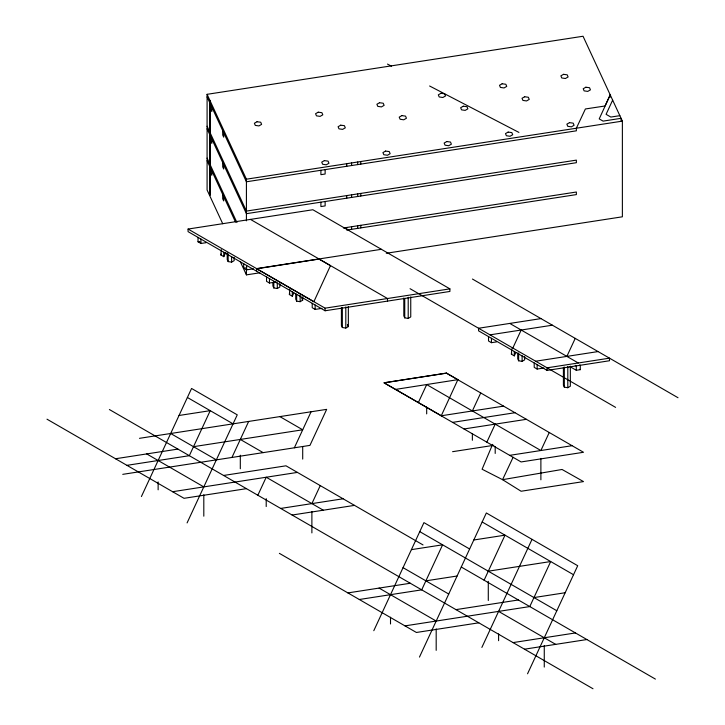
<?xml version="1.0" encoding="UTF-8"?>
<svg xmlns="http://www.w3.org/2000/svg" width="725" height="725" viewBox="0 0 725 725"><rect width="100%" height="100%" fill="white"/><g stroke="black" fill="none" stroke-linecap="round" stroke-linejoin="round"><path stroke-width="1.09" d="M436.187 650.352L436.187 628.938M492.583 444.38L482.098 469.229L502.561 479.669L521.103 491.242L583.507 481.59L562.056 469.474L502.561 479.669L513.11 457.294M457.874 379.664L441.289 415.715L384.06 382.818L446.428 373.085L457.874 379.664L395.487 389.416M610.251 97.168L610.214 94.875L599.222 118.891L603.091 121.12L621.071 118.311L621.071 120.513M209.851 107.264L210.332 101.844L209.851 107.264L211.818 111.505L211.818 107.11M209.851 139.155L210.332 133.735L209.851 139.155L211.818 143.396L211.818 139.001M209.851 171.046L210.332 165.626L209.851 171.046L211.818 175.287L211.818 170.892M221.315 249.59L220.853 254.973L223.789 256.659L225.747 252.445M220.853 254.973L221.315 253.986M141.411 496.543L191.572 388.464L237.247 414.836L187.086 522.915M289.837 289.157L289.375 294.531L292.311 296.226L293.77 293.063M289.375 294.531L289.837 293.553M231.946 457.457L248.666 421.433M257.846 495.248L266.211 477.231L323.305 510.201M294.35 447.805L311.07 411.773M311.886 503.612L320.251 485.596M418.325 402.602L426.681 384.585L540.886 450.515L549.242 432.508M612.652 100.132L606.082 114.323L610.831 117.06L619.848 115.674M472.365 410.957L480.72 392.95M373.792 630.705L423.944 522.625L469.628 548.997M511.823 348.798L511.37 354.172L514.297 355.866L515.765 352.703M512.829 348.036L521.193 330.02M511.37 354.172L511.823 353.193M486.847 442.159L495.202 424.143M419.467 657.077L486.348 512.974L577.707 565.717L527.546 673.797M566.868 356.392L575.233 338.385M484.11 580.199L505.008 535.168L473.806 539.989M481.871 647.425L532.023 539.346M610.214 94.875L605.022 105.995L585.392 108.968L576.366 128.225L576.366 130.817L246.418 181.785L207.087 96.905M227.215 252.889L227.215 259.586L228.148 261.589L231.61 262.124L234.148 260.656L234.148 257.312M272.899 282.614L272.899 285.958L273.823 287.961L277.294 288.496L279.832 287.028L279.832 283.683M295.737 293.562L295.737 299.144L296.661 301.147L300.132 301.682L302.669 300.222L302.669 296.869M341.412 307.663L341.412 325.516L342.345 327.519L345.807 328.053L348.344 326.594L348.344 306.503M403.816 298.011L403.816 315.864L404.74 317.867L408.211 318.402L410.749 316.943L410.749 296.851M517.722 353.211L517.722 358.793L518.656 360.796L522.118 361.331L524.655 359.863L524.655 356.519M563.407 367.312L563.407 385.165L564.331 387.168L567.802 387.703L570.339 386.235L570.339 366.152M222.729 223.744L207.087 189.995L207.087 94.323L583.045 36.25L622.376 121.12L622.376 216.802L386.28 253.27M207.087 94.323L246.418 179.193L622.376 121.12M188.065 229.055L312.865 209.743L449.899 288.867L449.899 291.45L325.099 310.762L188.065 231.637L188.065 229.055L325.099 308.17L449.899 288.867M198.016 237.392L198.016 241.788L199.846 241.498M198.016 241.788L200.952 243.473L206.045 242.685M343.396 227.994L576.366 192.016L576.366 194.599L346.74 230.07M243.7 263.764L243.7 268.159L245.521 267.878M243.7 268.159L246.627 269.845L253.424 268.794M381.386 249.309L256.587 268.612L256.587 271.204M240.256 261.58L246.418 274.866L259.849 272.799M266.537 276.95L266.537 281.345L269.464 283.031L276.27 281.98M312.221 303.322L312.221 307.717L315.148 309.412L321.945 308.361M540.968 318.601L478.573 328.253L478.573 330.845L547.094 370.403L609.489 360.751L609.489 358.159L547.094 367.82L547.094 370.403M489.991 334.85L552.387 325.199M488.523 336.59L488.523 340.986L491.459 342.68L496.552 341.892M179.03 415.479L210.232 410.658L189.334 455.69L126.929 465.341M535.666 361.222L598.071 351.571M534.207 362.962L534.207 367.358L537.134 369.052L543.931 368.001M569.923 366.605L576.293 370.285L580.29 369.659L580.29 365.264L579.674 364.911M139.472 438.326L326.667 409.362L309.947 445.386L122.752 474.349M115.511 458.753L177.906 449.092M193.512 446.682L302.706 429.789L279.868 416.603M441.163 415.788L503.567 406.136M452.581 422.376L514.986 412.724M464 428.973L526.404 419.322M223.59 475.464L285.985 465.812L423.028 544.937M172.613 491.713L297.413 472.41M452.581 451.684L493.816 445.304M246.428 488.659L184.032 498.311L46.989 419.186M509.684 455.345L572.079 445.694M280.693 508.433L343.088 498.782M292.112 515.031L354.507 505.379M411.41 549.641L442.603 544.819L421.705 589.851L359.31 599.502M347.891 592.914L410.287 583.253M425.883 580.843L457.085 576.022M488.287 571.191L550.683 561.54L529.785 606.571L404.985 625.874M455.971 609.634L518.366 599.974M533.972 597.563L565.165 592.742M478.808 622.82L416.404 632.472L279.37 553.347M513.064 642.595L575.469 632.943M524.483 649.192L586.888 639.541M387.467 64.081L391.482 66.165M429.608 85.994L518.91 132.412M472.446 279.043L678.011 397.726M509.775 323.432L578.287 362.989M575.224 365.273L576.293 365.889L576.293 370.285M579.674 369.306L580.29 369.659M410.051 288.695L615.607 407.377M250.46 219.403L387.503 298.519L387.503 301.111M482.17 521.982L573.529 574.726M187.385 397.472L233.069 423.844M419.766 531.633L556.809 610.749M240.31 439.441L263.148 452.627M461.263 567.013L655.409 679.098M498.592 611.402L555.685 644.362M170.665 433.496L216.349 459.868M403.046 567.657L448.73 594.029M109.393 409.534L593.005 688.75M146.713 453.923L203.807 486.892M379.084 588.084L436.187 621.053M347.42 324.592L348.344 326.594M301.736 298.22L302.669 300.222M207.087 126.213L246.418 211.084L576.366 160.125L576.366 162.708L246.418 213.676L207.087 128.805M207.087 158.104L236.939 222.53M207.087 160.696L235.516 222.049M567.802 366.497L567.802 387.703M564.331 367.077L564.331 387.168M544.267 645.658L544.267 667.072M540.886 458.408L540.886 479.823M537.134 364.657L537.134 369.052M522.118 355.748L522.118 361.331M518.656 352.984L518.656 360.796M514.297 351.471L514.297 355.866M498.592 633.94L498.592 640.701M495.202 446.691L495.202 453.451M491.459 338.285L491.459 342.68M488.287 581.332L488.287 600.499M472.365 433.505L472.365 440.265M426.681 407.124L426.681 413.893M408.211 297.25L408.211 318.402M404.74 298.899L404.74 317.867M390.512 617.22L390.512 623.98M360.778 161.53L360.778 164.122M360.778 193.421L360.778 196.013M360.778 225.312L360.778 227.904M357.679 162.01L357.679 164.593M357.679 193.901L357.679 196.484M357.679 225.792L357.679 228.384M351.58 162.953L351.58 165.536M351.58 194.844L351.58 197.427M351.58 226.735L351.58 229.327M346.74 163.696L346.74 166.288M346.74 195.587L346.74 198.179M346.74 227.478L346.74 229.209M345.807 306.911L345.807 328.053M342.345 307.436L342.345 327.519M325.135 169.623L325.135 174.018L320.903 174.671L320.903 170.275M325.135 201.514L325.135 205.909L320.903 206.562L320.903 202.166M325.099 308.17L325.099 310.762M315.148 305.017L315.148 309.412M311.886 511.497L311.886 532.911M302.706 446.691L302.706 459.097M300.132 294.984L300.132 301.682M296.661 294.45L296.661 301.147M292.311 291.822L292.311 296.226M277.294 282.913L277.294 288.496M273.823 281.264L273.823 287.961M269.464 278.636L269.464 283.031M266.211 498.646L266.211 506.539M246.627 265.45L246.627 269.845M246.418 179.193L246.418 220.844M246.418 269.238L246.418 274.866M240.31 455.218L240.31 468.749M231.61 256.541L231.61 262.124M228.148 253.777L228.148 261.589M223.681 132.72L223.681 137.116L222.702 135.004L222.702 130.609M223.681 164.611L223.681 169.007L222.702 166.895L222.702 162.5M223.681 196.511L223.681 200.907L222.702 198.786L222.702 194.391M223.789 252.264L223.789 256.659M203.807 494.776L203.807 516.191M200.952 239.078L200.952 243.473M158.132 481.926L158.132 489.819M330.464 265.64L313.871 301.691L256.65 268.794L319.018 259.061L330.464 265.64M257.031 121.737L254.393 123.259L255.273 125.389L258.916 125.923L261.598 124.374L260.719 122.235L257.031 121.737M318.221 112.185L315.583 113.716L316.462 115.846L320.106 116.381L322.797 114.831L321.918 112.692L318.221 112.185M340.732 125.18L338.095 126.703L338.974 128.842L342.617 129.376L345.299 127.827L344.42 125.688L340.732 125.18M379.538 102.723L376.9 104.246L377.779 106.376L381.423 106.91L384.114 105.361L383.226 103.231L379.538 102.723M401.858 115.61L399.221 117.133L400.109 119.262L403.752 119.797L406.435 118.247L405.556 116.118L401.858 115.61M324.374 160.615L321.737 162.137L322.625 164.267L326.268 164.802L328.951 163.252L328.072 161.122L324.374 160.615M440.963 93.307L438.326 94.83L439.205 96.96L442.848 97.494L445.54 95.945L444.652 93.815L440.963 93.307M385.573 151.072L382.936 152.594L383.815 154.724L387.458 155.259L390.141 153.709L389.262 151.579L385.573 151.072M463.293 106.203L460.656 107.726L461.535 109.856L465.187 110.39L467.87 108.841L466.991 106.702L463.293 106.203M502.153 83.765L499.516 85.287L500.395 87.417L504.047 87.952L506.73 86.402L505.851 84.272L502.153 83.765M446.799 141.538L444.162 143.061L445.041 145.19L448.684 145.725L451.376 144.175L450.497 142.046L446.799 141.538M524.664 96.76L522.027 98.283L522.906 100.412L526.549 100.947L529.232 99.398L528.353 97.268L524.664 96.76M563.524 74.322L560.887 75.844L561.766 77.974L565.409 78.508L568.101 76.959L567.222 74.829L563.524 74.322M508.134 132.086L505.497 133.608L506.376 135.738L510.019 136.273L512.711 134.723L511.832 132.593L508.134 132.086M585.854 87.218L583.217 88.74L584.105 90.87L587.748 91.404L590.431 89.855L589.552 87.725L585.854 87.218M569.506 122.643L566.868 124.165L567.748 126.304L571.391 126.839L574.073 125.289L573.194 123.15L569.506 122.643M446.464 373.167L384.06 382.818L521.103 461.943L583.507 452.282L446.464 373.167M210.431 102.089L209.552 99.959L209.552 129.258L210.431 131.388L210.431 102.089M210.431 133.98L209.552 131.85L209.552 161.149L210.431 163.279L210.431 133.98M210.431 165.871L209.552 163.741L209.552 193.04L210.431 195.179L210.431 165.871"/></g></svg>
